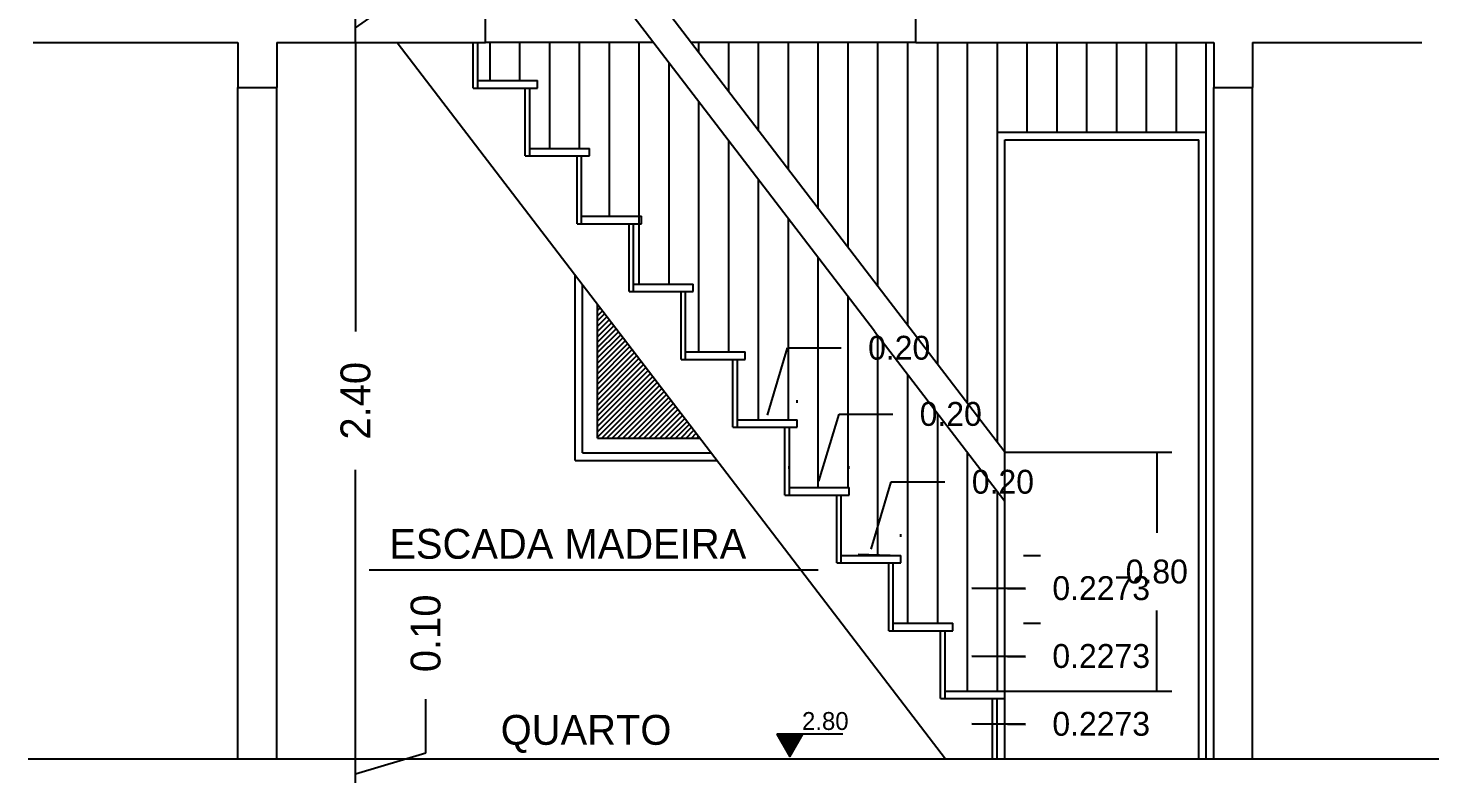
# Model space of a CAD drawing. Extents: x -74 to 202, y -59 to 73.
# Drawn here: x 3.142 to 7.869, y -5.098 to -2.6 of the extents above; entities that cross this region are included whole.
import ezdxf
from ezdxf.enums import TextEntityAlignment as Align

# ---------------------------------------------------------------- set-up
doc = ezdxf.new("R2010")
doc.units = 0
doc.linetypes.add('DASHED2', pattern=[0.375, 0.25, -0.125])
doc.layers.get('0').update_dxf_attribs({"linetype": 'CONTINUOUS'})
doc.layers.get('DEFPOINTS').update_dxf_attribs({"linetype": 'CONTINUOUS'})
for name, color, linetype in [('CONCRETO', 5, 'CONTINUOUS'), ('DIM', 244, 'CONTINUOUS'), ('PAREDE', 7, 'CONTINUOUS'), ('PAREDECORTE', 3, 'CONTINUOUS'), ('TEXTO', 1, 'CONTINUOUS'), ('TEXTO2', 244, 'CONTINUOUS'), ('VIDROIN', 141, 'CONTINUOUS'), ('VISTAL', 30, 'CONTINUOUS'), ('VISTAP', 244, 'CONTINUOUS')]:
    doc.layers.add(name, color=color, linetype=linetype)
doc.dimstyles.get("Standard").update_dxf_attribs({"dimscale": 0, "dimtxt": 0.1, "dimasz": 0.12, "dimexe": 0.05, "dimexo": 0.0625, "dimgap": 0.09, "dimtad": 0, "dimzin": 0, "dimtxsty": 'STANDARD', "dimblk1": 'NONE', "dimblk2": 'NONE', "dimsah": 1, "dimcen": 0.09, "dimclrd": 244, "dimclre": 244, "dimclrt": 244, "dimazin": 3, "dimtfac": 1, "dimtdec": 4, "dimtofl": 0, "dimtmove": 0, "dimatfit": 3, "dimtolj": 1, "dimtzin": 0})

# ---------------------------------------------------------------- blocks, each defined once
blk = doc.blocks.new('*X37')
at = {"color": 0, "linetype": 'CONTINUOUS'}
for p, q in [((28.027, 8.4048), (28.0281, 8.4059)), ((28.027, 8.3871), (28.0358, 8.3959)), ((28.027, 8.3694), (28.0434, 8.3859)), ((28.027, 8.3518), (28.0511, 8.3759)), ((28.027, 8.3341), (28.0588, 8.3658)), ((28.027, 8.3164), (28.0664, 8.3558)), ((28.027, 8.2987), (28.0741, 8.3458)), ((28.027, 8.281), (28.0818, 8.3358)), ((28.027, 8.2634), (28.0894, 8.3258)), ((28.027, 8.2457), (28.0971, 8.3158)), ((28.027, 8.228), (28.1048, 8.3058)), ((28.027, 8.2103), (28.1124, 8.2958)), ((28.027, 8.1927), (28.1201, 8.2857)), ((28.027, 8.175), (28.1278, 8.2757)), ((28.027, 8.1573), (28.1354, 8.2657)), ((28.027, 8.1396), (28.1431, 8.2557)), ((28.027, 8.122), (28.1508, 8.2457)), ((28.027, 8.1043), (28.1584, 8.2357)), ((28.027, 8.0866), (28.1661, 8.2257)), ((28.027, 8.0689), (28.1737, 8.2157)), ((28.027, 8.0512), (28.1814, 8.2056)), ((28.027, 8.0336), (28.1891, 8.1956)), ((28.027, 8.0159), (28.1967, 8.1856)), ((28.027, 7.9982), (28.2044, 8.1756)), ((28.027, 7.9805), (28.2121, 8.1656)), ((28.027, 7.9629), (28.2197, 8.1556)), ((28.0413, 7.9594), (28.2274, 8.1456)), ((28.0589, 7.9594), (28.2351, 8.1356)), ((28.0766, 7.9594), (28.2427, 8.1255)), ((28.0943, 7.9594), (28.2504, 8.1155)), ((28.112, 7.9594), (28.2581, 8.1055)), ((28.1296, 7.9594), (28.2657, 8.0955)), ((28.1473, 7.9594), (28.2734, 8.0855)), ((28.165, 7.9594), (28.2811, 8.0755)), ((28.1827, 7.9594), (28.2887, 8.0655)), ((28.2004, 7.9594), (28.2964, 8.0555)), ((28.218, 7.9594), (28.3041, 8.0455)), ((28.2357, 7.9594), (28.3117, 8.0354)), ((28.2534, 7.9594), (28.3194, 8.0254)), ((28.2711, 7.9594), (28.3271, 8.0154)), ((28.2887, 7.9594), (28.3347, 8.0054)), ((28.3064, 7.9594), (28.3424, 7.9954)), ((28.3241, 7.9594), (28.3501, 7.9854)), ((28.3418, 7.9594), (28.3577, 7.9754)), ((28.3595, 7.9594), (28.3654, 7.9654))]:
    blk.add_line(p, q, dxfattribs=at)
blk = doc.blocks.new('*D132')
at = {"color": 244, "linetype": 'BYBLOCK'}
for p, q in [((4.2396, -5.0484), (4.2396, -4.8084)), ((4.4746, -5.0279), (4.4746, -4.8479)), ((4.0375, -5.0484), (4.2896, -5.0484)), ((4.2396, -5.0984), (4.4746, -5.0279)), ((4.2396, -5.1484), (4.2396, -5.0484)), ((4.2396, -5.1484), (4.2396, -5.1484))]:
    blk.add_line(p, q, dxfattribs=at)
at = {"layer": 'DEFPOINTS', "color": 0, "linetype": 'BYBLOCK'}
for p in [(3.975, -5.0484), (4.2396, -5.0484), (3.975, -5.1484)]:
    blk.add_point(p, dxfattribs=at)
at = {"color": 244, "linetype": 'BYBLOCK', "insert": (4.4746, -4.7579), "char_height": 0.1, "attachment_point": 4, "rotation": 90}
blk.add_mtext('\\A1;0.10', dxfattribs=at)
blk = doc.blocks.new('_NONE')
blk = doc.blocks.new('*D133')
at = {"color": 244, "linetype": 'BYBLOCK'}
for p, q in [((4.0375, -2.6484), (4.2896, -2.6484)), ((4.2396, -2.6484), (4.2396, -3.6168)), ((4.2396, -5.0484), (4.2396, -4.0801))]:
    blk.add_line(p, q, dxfattribs=at)
at = {"layer": 'DEFPOINTS', "color": 0, "linetype": 'BYBLOCK'}
for p in [(3.975, -2.6484), (4.2396, -2.6484), (3.975, -5.0484)]:
    blk.add_point(p, dxfattribs=at)
at = {"color": 244, "linetype": 'BYBLOCK', "insert": (4.2396, -3.8484), "char_height": 0.1, "attachment_point": 5, "rotation": 90}
blk.add_mtext('\\A1;2.40', dxfattribs=at)
blk = doc.blocks.new('*D134')
at = {"color": 244, "linetype": 'BYBLOCK'}
for p, q in [((4.5641, -2.3706), (4.5641, -2.1906)), ((4.2396, -2.5484), (4.2396, -2.3084)), ((4.2396, -2.5984), (4.5641, -2.3706)), ((4.0375, -2.5484), (4.2896, -2.5484)), ((4.2396, -2.6484), (4.2396, -2.5484)), ((4.2396, -2.6484), (4.2396, -2.6484))]:
    blk.add_line(p, q, dxfattribs=at)
at = {"layer": 'DEFPOINTS', "color": 0, "linetype": 'BYBLOCK'}
for p in [(3.975, -2.5484), (4.2396, -2.5484), (3.975, -2.6484)]:
    blk.add_point(p, dxfattribs=at)
at = {"color": 244, "linetype": 'BYBLOCK', "insert": (4.5641, -2.1006), "char_height": 0.1, "attachment_point": 4, "rotation": 90}
blk.add_mtext('\\A1;0.10', dxfattribs=at)
blk = doc.blocks.new('*D172')
at = {"color": 244, "linetype": 'BYBLOCK'}
for p, q in [((6.4775, -4.8212), (6.5345, -4.8212)), ((6.4845, -4.9348), (6.3044, -4.9315)), ((6.3044, -4.9315), (6.4844, -4.9315))]:
    blk.add_line(p, q, dxfattribs=at)
at = {"layer": 'DEFPOINTS', "color": 0, "linetype": 'BYBLOCK'}
for p in [(6.415, -4.8212), (6.4845, -4.8212), (6.415, -5.0484)]:
    blk.add_point(p, dxfattribs=at)
at = {"color": 244, "linetype": 'BYBLOCK', "insert": (6.5744, -4.9315), "char_height": 0.08, "attachment_point": 4}
blk.add_mtext('\\A1;0.2273', dxfattribs=at)
blk = doc.blocks.new('*D173')
at = {"color": 244, "linetype": 'BYBLOCK'}
for p, q in [((6.4775, -4.5939), (6.5345, -4.5939)), ((6.4845, -4.7075), (6.3044, -4.7042)), ((6.3044, -4.7042), (6.4844, -4.7042))]:
    blk.add_line(p, q, dxfattribs=at)
at = {"layer": 'DEFPOINTS', "color": 0, "linetype": 'BYBLOCK'}
for p in [(6.415, -4.5939), (6.4845, -4.5939), (6.415, -4.8211)]:
    blk.add_point(p, dxfattribs=at)
at = {"color": 244, "linetype": 'BYBLOCK', "insert": (6.5744, -4.7042), "char_height": 0.08, "attachment_point": 4}
blk.add_mtext('\\A1;0.2273', dxfattribs=at)
blk = doc.blocks.new('*D174')
at = {"color": 244, "linetype": 'BYBLOCK'}
for p, q in [((6.4775, -4.3666), (6.5345, -4.3666)), ((6.4845, -4.4802), (6.3044, -4.4769)), ((6.3044, -4.4769), (6.4844, -4.4769))]:
    blk.add_line(p, q, dxfattribs=at)
at = {"layer": 'DEFPOINTS', "color": 0, "linetype": 'BYBLOCK'}
for p in [(6.415, -4.3666), (6.4845, -4.3666), (6.415, -4.5938)]:
    blk.add_point(p, dxfattribs=at)
at = {"color": 244, "linetype": 'BYBLOCK', "insert": (6.5744, -4.4769), "char_height": 0.08, "attachment_point": 4}
blk.add_mtext('\\A1;0.2273', dxfattribs=at)
blk = doc.blocks.new('*D175')
at = {"color": 244, "linetype": 'BYBLOCK'}
for p, q in [((5.967, -4.3454), (6.0345, -4.1204)), ((6.0345, -4.1204), (6.2145, -4.1204)), ((5.867, -4.3041), (5.867, -4.2954)), ((6.067, -4.3041), (6.067, -4.2954))]:
    blk.add_line(p, q, dxfattribs=at)
at = {"layer": 'DEFPOINTS', "color": 0, "linetype": 'BYBLOCK'}
for p in [(5.867, -4.3454), (5.867, -4.3666), (6.067, -4.3666)]:
    blk.add_point(p, dxfattribs=at)
at = {"color": 244, "linetype": 'BYBLOCK', "insert": (6.3045, -4.1204), "char_height": 0.08, "attachment_point": 4}
blk.add_mtext('\\A1;0.20', dxfattribs=at)
blk = doc.blocks.new('*D176')
at = {"color": 244, "linetype": 'BYBLOCK'}
for p, q in [((5.7923, -4.1181), (5.8598, -3.8931)), ((5.8598, -3.8931), (6.0398, -3.8931)), ((5.6923, -4.0768), (5.6923, -4.0681)), ((5.8923, -4.0768), (5.8923, -4.0681))]:
    blk.add_line(p, q, dxfattribs=at)
at = {"layer": 'DEFPOINTS', "color": 0, "linetype": 'BYBLOCK'}
for p in [(5.6923, -4.1181), (5.6923, -4.1393), (5.8923, -4.1393)]:
    blk.add_point(p, dxfattribs=at)
at = {"color": 244, "linetype": 'BYBLOCK', "insert": (6.1298, -3.8931), "char_height": 0.08, "attachment_point": 4}
blk.add_mtext('\\A1;0.20', dxfattribs=at)
blk = doc.blocks.new('*D177')
at = {"color": 244, "linetype": 'BYBLOCK'}
for p, q in [((5.6194, -3.8964), (5.6869, -3.6714)), ((5.6869, -3.6714), (5.8669, -3.6714)), ((5.5194, -3.8551), (5.5194, -3.8464)), ((5.7194, -3.8551), (5.7194, -3.8464))]:
    blk.add_line(p, q, dxfattribs=at)
at = {"layer": 'DEFPOINTS', "color": 0, "linetype": 'BYBLOCK'}
for p in [(5.5194, -3.8964), (5.5194, -3.9176), (5.7194, -3.9176)]:
    blk.add_point(p, dxfattribs=at)
at = {"color": 244, "linetype": 'BYBLOCK', "insert": (5.9569, -3.6714), "char_height": 0.08, "attachment_point": 4}
blk.add_mtext('\\A1;0.20', dxfattribs=at)
blk = doc.blocks.new('*D187')
at = {"color": 244, "linetype": 'BYBLOCK'}
for p, q in [((6.4117, -4.0212), (6.9743, -4.0212)), ((6.9243, -4.0212), (6.9243, -4.2912)), ((6.9243, -4.8212), (6.9243, -4.5512)), ((6.4117, -4.8212), (6.9743, -4.8212))]:
    blk.add_line(p, q, dxfattribs=at)
at = {"layer": 'DEFPOINTS', "color": 0, "linetype": 'BYBLOCK'}
for p in [(6.3492, -4.0212), (6.9243, -4.0212), (6.3492, -4.8212)]:
    blk.add_point(p, dxfattribs=at)
at = {"color": 244, "linetype": 'BYBLOCK', "insert": (6.9243, -4.4212), "char_height": 0.08, "attachment_point": 5}
blk.add_mtext('\\A1;0.80', dxfattribs=at)
blk = doc.blocks.new('*X190')
at = {"color": 0, "linetype": 'CONTINUOUS'}
for p, q in [((4.2826, -8.3657), (4.2837, -8.3647)), ((4.2833, -8.3668), (4.2854, -8.3647)), ((4.2839, -8.368), (4.2872, -8.3647)), ((4.2846, -8.3691), (4.289, -8.3647)), ((4.2852, -8.3702), (4.2907, -8.3647)), ((4.2859, -8.3713), (4.2925, -8.3647)), ((4.2865, -8.3724), (4.2943, -8.3647)), ((4.2872, -8.3736), (4.296, -8.3647)), ((4.2878, -8.3747), (4.2978, -8.3647)), ((4.2885, -8.3758), (4.2996, -8.3647)), ((4.2891, -8.3769), (4.3013, -8.3647)), ((4.2898, -8.3781), (4.3031, -8.3647)), ((4.2904, -8.3792), (4.3049, -8.3647)), ((4.2911, -8.3803), (4.3066, -8.3647)), ((4.2917, -8.3814), (4.3084, -8.3647)), ((4.2924, -8.3825), (4.3102, -8.3647)), ((4.293, -8.3837), (4.3119, -8.3647)), ((4.2936, -8.3848), (4.3137, -8.3647)), ((4.2943, -8.3859), (4.3155, -8.3647)), ((4.2949, -8.387), (4.3172, -8.3647)), ((4.2956, -8.3881), (4.319, -8.3647)), ((4.2962, -8.3893), (4.3208, -8.3647)), ((4.2969, -8.3904), (4.3225, -8.3647)), ((4.2975, -8.3915), (4.3243, -8.3647)), ((4.2982, -8.3926), (4.3261, -8.3647)), ((4.2988, -8.3937), (4.3278, -8.3647)), ((4.2995, -8.3949), (4.3296, -8.3647)), ((4.3001, -8.396), (4.3314, -8.3647)), ((4.3008, -8.3971), (4.3331, -8.3647)), ((4.3014, -8.3982), (4.3349, -8.3647)), ((4.3021, -8.3993), (4.3367, -8.3647)), ((4.3027, -8.4005), (4.3385, -8.3647)), ((4.3034, -8.4016), (4.3402, -8.3647)), ((4.304, -8.4027), (4.342, -8.3647)), ((4.3046, -8.4038), (4.3438, -8.3647)), ((4.3053, -8.405), (4.3455, -8.3647)), ((4.3059, -8.4061), (4.3473, -8.3647)), ((4.3066, -8.4072), (4.3491, -8.3647)), ((4.3072, -8.4083), (4.3508, -8.3647)), ((4.3079, -8.4094), (4.3526, -8.3647)), ((4.3085, -8.4106), (4.3544, -8.3647)), ((4.3092, -8.4117), (4.3561, -8.3647)), ((4.3098, -8.4128), (4.3579, -8.3647)), ((4.3105, -8.4139), (4.3597, -8.3647)), ((4.3111, -8.415), (4.3614, -8.3647)), ((4.3118, -8.4162), (4.3632, -8.3647)), ((4.3124, -8.4173), (4.365, -8.3647)), ((4.3131, -8.4184), (4.3667, -8.3647)), ((4.3137, -8.4195), (4.3685, -8.3647)), ((4.3144, -8.4206), (4.3665, -8.3685)), ((4.315, -8.4218), (4.3641, -8.3727)), ((4.3156, -8.4229), (4.3617, -8.3769)), ((4.3163, -8.424), (4.3592, -8.3811)), ((4.3169, -8.4251), (4.3568, -8.3852)), ((4.3176, -8.4262), (4.3544, -8.3894)), ((4.3182, -8.4274), (4.352, -8.3936)), ((4.3189, -8.4285), (4.3496, -8.3978)), ((4.3195, -8.4296), (4.3472, -8.402)), ((4.3202, -8.4307), (4.3447, -8.4062)), ((4.3208, -8.4318), (4.3423, -8.4103)), ((4.3215, -8.433), (4.3399, -8.4145)), ((4.3221, -8.4341), (4.3375, -8.4187)), ((4.3228, -8.4352), (4.3351, -8.4229)), ((4.3234, -8.4363), (4.3327, -8.4271)), ((4.3241, -8.4375), (4.3303, -8.4313)), ((4.3247, -8.4386), (4.3278, -8.4354)), ((4.3254, -8.4397), (4.3254, -8.4396))]:
    blk.add_line(p, q, dxfattribs=at)

msp = doc.modelspace()

# ---------------------------------------------------------------- linework, layer by layer
at = {"layer": 'CONCRETO', "color": 5, "linetype": 'CONTINUOUS'}
for p, q in [((4.67502, -2.64842), (4.67502, -2.54842)), ((6.11702, -2.64842), (6.11702, -2.54842)), ((3.15903, -2.64842), (3.84502, -2.64842)), ((3.97502, -2.64842), (4.67502, -2.64842)), ((6.11702, -2.64842), (7.11502, -2.64842)), ((7.24502, -2.64842), (7.81258, -2.64842)), ((3.84502, -2.79842), (3.97502, -2.79842)), ((7.11502, -2.79842), (7.24502, -2.79842)), ((3.14245, -5.04842), (7.86926, -5.04842))]:
    msp.add_line(p, q, dxfattribs=at)
at = {"layer": 'CONCRETO', "linetype": 'CONTINUOUS'}
for p, q in [((3.84502, -2.64842), (3.84502, -2.79842)), ((3.97502, -2.64842), (3.97502, -2.79842)), ((7.11502, -2.64842), (7.11502, -2.79842)), ((7.24502, -2.64842), (7.24502, -2.79842))]:
    msp.add_line(p, q, dxfattribs=at)
at = {"layer": 'DIM', "linetype": 'CONTINUOUS'}
msp.add_line((4.28526, -4.41451), (5.78959, -4.41451), dxfattribs=at)
at = {"layer": 'PAREDE', "color": 244, "linetype": 'CONTINUOUS'}
msp.add_line((5.92349, -4.36269), (6.06702, -4.36661), dxfattribs=at)
at = {"layer": 'PAREDECORTE', "color": 244}
for p, q in [((4.63402, -2.80072), (4.63402, -2.64842)), ((4.64902, -2.80072), (4.64902, -2.64842)), ((4.64902, -2.77572), (4.84902, -2.77572)), ((4.84902, -2.80072), (4.84902, -2.77572)), ((4.63402, -2.80072), (4.84902, -2.80072)), ((4.80802, -3.02799), (4.80802, -2.80072)), ((4.82302, -3.02799), (4.82302, -2.80072)), ((4.82302, -3.00299), (5.02302, -3.00299)), ((5.02302, -3.02799), (5.02302, -3.00299)), ((4.80802, -3.02799), (5.02302, -3.02799)), ((4.98202, -3.25526), (4.98202, -3.02799)), ((4.99702, -3.25526), (4.99702, -3.02799)), ((4.98202, -3.25526), (5.19702, -3.25526)), ((4.99702, -3.23026), (5.19702, -3.23026)), ((5.15602, -3.48253), (5.15602, -3.25526)), ((5.17102, -3.48253), (5.17102, -3.25526)), ((5.19702, -3.25526), (5.19702, -3.23026)), ((5.15602, -3.48253), (5.37102, -3.48253)), ((5.17102, -3.45753), (5.37102, -3.45753)), ((5.33002, -3.7098), (5.33002, -3.48253)), ((5.34502, -3.7098), (5.34502, -3.48253)), ((5.37102, -3.48253), (5.37102, -3.45753)), ((5.34502, -3.6848), (5.54502, -3.6848)), ((5.54502, -3.7098), (5.54502, -3.6848)), ((5.33002, -3.7098), (5.54502, -3.7098)), ((5.50402, -3.93707), (5.50402, -3.7098)), ((5.51902, -3.93707), (5.51902, -3.7098)), ((5.51902, -3.91207), (5.71902, -3.91207)), ((5.71902, -3.93707), (5.71902, -3.91207)), ((5.50402, -3.93707), (5.71902, -3.93707)), ((5.67802, -4.16434), (5.67802, -3.93707)), ((5.69302, -4.16434), (5.69302, -3.93707)), ((5.69302, -4.13934), (5.89302, -4.13934)), ((5.89302, -4.16434), (5.89302, -4.13934)), ((5.67802, -4.16434), (5.89302, -4.16434)), ((5.85202, -4.39161), (5.85202, -4.16434)), ((5.86702, -4.39161), (5.86702, -4.16434)), ((5.85202, -4.39161), (6.06702, -4.39161)), ((5.86702, -4.36661), (6.06702, -4.36661)), ((6.02602, -4.61888), (6.02602, -4.39161)), ((6.04102, -4.61888), (6.04102, -4.39161)), ((6.06702, -4.39161), (6.06702, -4.36661)), ((6.02602, -4.61888), (6.24102, -4.61888)), ((6.04102, -4.59388), (6.24102, -4.59388)), ((6.20002, -4.84615), (6.20002, -4.61888)), ((6.21502, -4.84615), (6.21502, -4.61888)), ((6.24102, -4.61888), (6.24102, -4.59388)), ((6.21502, -4.82115), (6.41502, -4.82115)), ((6.20002, -4.84615), (6.41502, -4.84615)), ((6.37402, -5.04842), (6.37402, -4.84615)), ((6.38902, -5.04842), (6.38902, -4.84615))]:
    msp.add_line(p, q, dxfattribs=at)
at = {"layer": 'PAREDECORTE', "color": 3, "linetype": 'CONTINUOUS'}
for p, q in [((3.84502, -5.04842), (3.84502, -2.79842)), ((3.97502, -5.04842), (3.97502, -2.79842)), ((7.11502, -5.04842), (7.11502, -2.79842)), ((7.24502, -5.04842), (7.24502, -2.79842))]:
    msp.add_line(p, q, dxfattribs=at)
at = {"layer": 'TEXTO2', "linetype": 'CONTINUOUS'}
for p, q in [((5.65133, -4.96609), (5.69463, -5.04109)), ((5.87266, -4.96609), (5.65133, -4.96609)), ((5.69463, -5.04109), (5.73793, -4.96609))]:
    msp.add_line(p, q, dxfattribs=at)
at = {"layer": 'VISTAL', "linetype": 'CONTINUOUS'}
for p, q in [((5.2381, -2.64842), (4.67502, -2.64842)), ((6.11702, -2.64842), (5.36404, -2.64842))]:
    msp.add_line(p, q, dxfattribs=at)
at = {"layer": 'VISTAL', "color": 30, "linetype": 'CONTINUOUS'}
for p, q in [((4.69002, -2.77572), (4.69002, -2.64842)), ((4.79002, -2.77572), (4.79002, -2.64842)), ((4.89002, -3.00299), (4.89002, -2.64842)), ((4.99002, -3.00299), (4.99002, -2.64842)), ((5.09002, -3.23026), (5.09002, -2.64842)), ((5.19002, -3.45753), (5.19002, -2.64842)), ((5.39002, -2.68235), (5.39002, -2.64842)), ((5.49002, -2.81296), (5.49002, -2.64842)), ((5.59002, -2.94358), (5.59002, -2.64842)), ((5.69002, -3.07419), (5.69002, -2.64842)), ((5.79002, -3.20481), (5.79002, -2.64842)), ((5.89002, -3.33542), (5.89002, -2.64842)), ((5.99002, -3.46604), (5.99002, -2.64842)), ((6.09002, -3.59665), (6.09002, -2.64842)), ((6.19002, -3.72727), (6.19002, -2.64842)), ((6.29002, -3.85788), (6.29002, -2.64842)), ((6.39002, -3.9885), (6.39002, -2.64842)), ((6.49002, -2.94842), (6.49002, -2.64842)), ((6.59002, -2.94842), (6.59002, -2.64842)), ((6.69002, -2.94842), (6.69002, -2.64842)), ((6.79002, -2.94842), (6.79002, -2.64842)), ((6.89002, -2.94842), (6.89002, -2.64842)), ((6.99002, -2.94842), (6.99002, -2.64842)), ((7.09002, -2.94842), (7.09002, -2.64842)), ((5.29002, -3.45753), (5.29002, -2.71623)), ((5.39002, -3.6848), (5.39002, -2.84685)), ((5.49002, -3.6848), (5.49002, -2.97746)), ((6.39002, -2.94842), (7.09002, -2.94842)), ((6.41502, -4.02115), (6.41502, -2.97382)), ((6.41502, -2.97382), (7.06462, -2.97382)), ((7.06462, -5.04842), (7.06462, -2.97382)), ((7.09002, -5.04842), (7.09002, -2.94842)), ((5.59002, -3.91207), (5.59002, -3.10808)), ((5.79002, -3.20481), (5.79002, -3.20351)), ((5.69002, -3.91207), (5.69002, -3.23869)), ((5.79002, -4.13934), (5.79002, -3.36931)), ((4.97502, -4.04842), (4.97502, -3.42756)), ((5.00002, -4.02342), (5.00002, -3.46021)), ((5.05002, -3.97342), (5.05002, -3.52552)), ((5.89002, -4.13934), (5.89002, -3.49992)), ((5.99002, -4.36451), (5.99002, -3.63054)), ((6.09002, -4.59388), (6.09002, -3.76115)), ((6.19002, -4.59388), (6.19002, -3.89177)), ((5.05002, -3.97342), (5.39293, -3.97342)), ((4.97502, -4.04842), (5.45036, -4.04842)), ((5.00002, -4.02342), (5.43121, -4.02342)), ((6.29002, -4.82115), (6.29002, -4.02238)), ((6.39002, -4.82115), (6.39002, -4.153)), ((6.41502, -4.82115), (6.41502, -4.18565)), ((5.99002, -4.36661), (5.99002, -4.36451))]:
    msp.add_line(p, q, dxfattribs=at)
at = {"layer": 'VISTAL', "color": 30, "linetype": 'DASHED2'}
msp.add_line((6.41502, -5.04842), (6.41502, -4.84615), dxfattribs=at)
at = {"layer": 'VISTAP', "linetype": 'CONTINUOUS'}
for p, q in [((6.41502, -4.02115), (4.67502, -1.74845)), ((5.97832, -3.61526), (4.65002, -1.8803)), ((4.3785, -2.64842), (6.21596, -5.04842)), ((5.97832, -3.61526), (5.99002, -3.63054)), ((6.41502, -4.18565), (5.99002, -3.63054)), ((6.41502, -4.18565), (6.41502, -4.02115)), ((6.41502, -4.84615), (6.41502, -4.82115))]:
    msp.add_line(p, q, dxfattribs=at)

# ---------------------------------------------------------------- block references
at = {"layer": 'TEXTO2', "linetype": 'CONTINUOUS'}
msp.add_blockref('*X190', (1.36926, 3.39863), dxfattribs=at)
at = {"layer": 'VIDROIN', "color": 141, "linetype": 'CONTINUOUS'}
msp.add_blockref('*X37', (-22.97699, -11.93285), dxfattribs=at)

# ---------------------------------------------------------------- texts
at = {"layer": 'TEXTO', "color": 1, "linetype": 'CONTINUOUS'}
msp.add_text('QUARTO', height=0.1, dxfattribs=at).set_placement((5.01182, -4.96417), align=Align.MIDDLE)
at = {"layer": 'TEXTO2', "color": 244, "linetype": 'CONTINUOUS'}
msp.add_text('ESCADA MADEIRA', height=0.1, dxfattribs=at).set_placement((4.95053, -4.32779), align=Align.MIDDLE)
at = {"layer": 'TEXTO2', "linetype": 'CONTINUOUS'}
msp.add_text('2.80', height=0.06, dxfattribs=at).set_placement((5.8135, -4.92153), align=Align.MIDDLE)

# ---------------------------------------------------------------- dimensions: what is measured, and where the dimension line sits
at = {"layer": 'DIM', "linetype": 'CONTINUOUS'}
for base, p1, p2, override, picture, middle in [((4.23957, -2.54842), (3.97502, -2.64842), (3.97502, -2.54842), {"dimse1": 1}, '*D134', (4.56409, -2.10057)), ((6.4845, -4.36655), (6.41502, -4.59382), (6.41502, -4.36655), {"dimscale": 0, "dimtxt": 0.08, "dimtih": 1, "dimtoh": 1, "dimdec": 4, "dimse1": 1, "dimsd1": 1, "dimsd2": 1}, '*D174', (6.57442, -4.4769)), ((6.4845, -4.59385), (6.41502, -4.82112), (6.41502, -4.59385), {"dimscale": 0, "dimtxt": 0.08, "dimtih": 1, "dimtoh": 1, "dimdec": 4, "dimse1": 1, "dimsd1": 1, "dimsd2": 1}, '*D173', (6.57442, -4.7042)), ((6.4845, -4.82115), (6.41502, -5.04842), (6.41502, -4.82115), {"dimscale": 0, "dimtxt": 0.08, "dimtih": 1, "dimtoh": 1, "dimdec": 4, "dimse1": 1, "dimsd1": 1, "dimsd2": 1}, '*D172', (6.57442, -4.9315))]:
    dim = msp.add_linear_dim(base=base, p1=p1, p2=p2, angle=90, dimstyle='STANDARD', override=override, dxfattribs=at)
    dim.commit()
    dim.dimension.update_dxf_attribs({"geometry": picture, "text_midpoint": middle, "dimtype": 160})
for base, p1, p2, override, picture, middle in [((4.23957, -2.64842), (3.97502, -5.04842), (3.97502, -2.64842), {"dimse1": 1}, '*D133', (4.23957, -3.84842)), ((6.92429, -4.02115), (6.34924, -4.82115), (6.34924, -4.02115), {"dimscale": 0, "dimtxt": 0.08, "dimexe": 0.05, "dimtih": 1, "dimtoh": 1}, '*D187', (6.92429, -4.42115)), ((4.23957, -5.04842), (3.97502, -5.14842), (3.97502, -5.04842), {"dimse1": 1}, '*D132', (4.47457, -4.75792))]:
    dim = msp.add_linear_dim(base=base, p1=p1, p2=p2, angle=90, dimstyle='STANDARD', override=override, dxfattribs=at)
    dim.commit()
    dim.dimension.update_dxf_attribs({"geometry": picture, "text_midpoint": middle})
for base, p1, p2, picture, middle in [((5.51941, -3.89642), (5.71941, -3.91763), (5.51941, -3.91763), '*D177', (5.95691, -3.67142)), ((5.69235, -4.1181), (5.89235, -4.13931), (5.69235, -4.13931), '*D176', (6.12985, -3.8931)), ((5.86702, -4.3454), (6.06702, -4.36661), (5.86702, -4.36661), '*D175', (6.30452, -4.1204))]:
    dim = msp.add_linear_dim(base=base, p1=p1, p2=p2, dimstyle='STANDARD', override={"dimscale": 0, "dimtxt": 0.08, "dimtih": 1, "dimtoh": 1, "dimsd1": 1, "dimsd2": 1}, dxfattribs=at)
    dim.commit()
    dim.dimension.update_dxf_attribs({"geometry": picture, "text_midpoint": middle})

doc.saveas('drawing.dxf')
